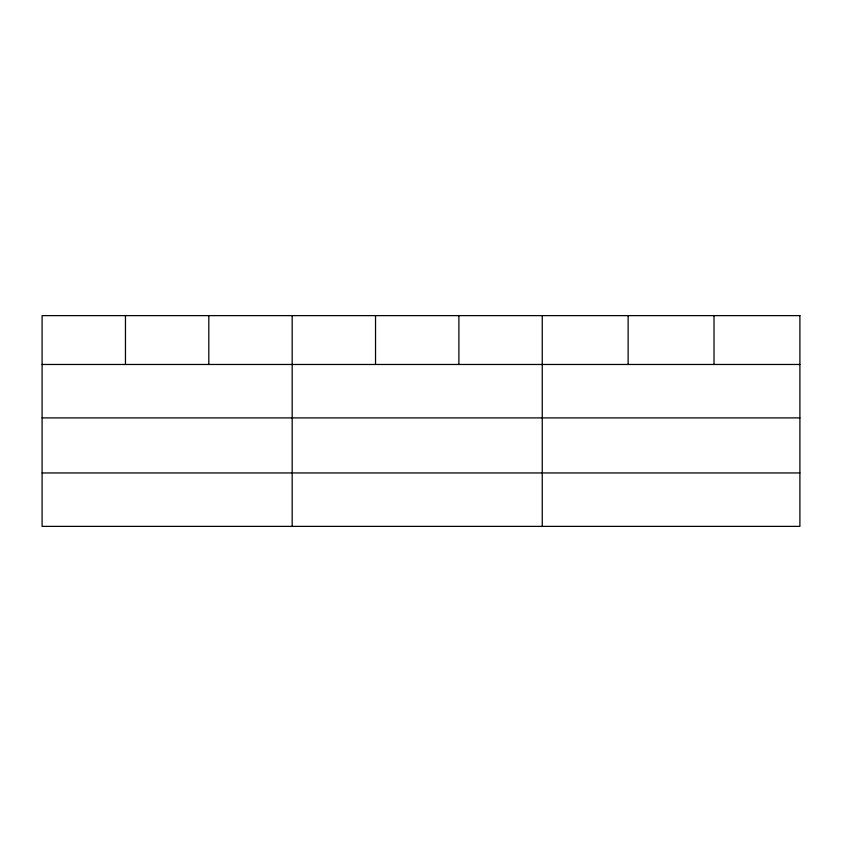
<?xml version="1.0" encoding="UTF-8"?>
<svg xmlns="http://www.w3.org/2000/svg" width="842" height="842" viewBox="0 0 842 842"><rect width="100%" height="100%" fill="white"/><g stroke="black" fill="none" stroke-linecap="round" stroke-linejoin="round"><path stroke-width="1.26" d="M42.1 364.47L799.9 364.47M42.1 417.895L799.9 417.895M42.1 472.951L799.9 472.951M714.016 315.624L714.016 364.47M628.132 315.624L628.132 364.47M542.248 315.624L542.248 526.376M458.89 315.624L458.89 364.47M375.532 315.624L375.532 364.47M292.174 315.624L292.174 526.376M208.816 315.624L208.816 364.47M125.458 315.624L125.458 364.47M799.9 315.624L42.1 315.624L42.1 526.376L799.9 526.376L799.9 315.624"/></g></svg>
